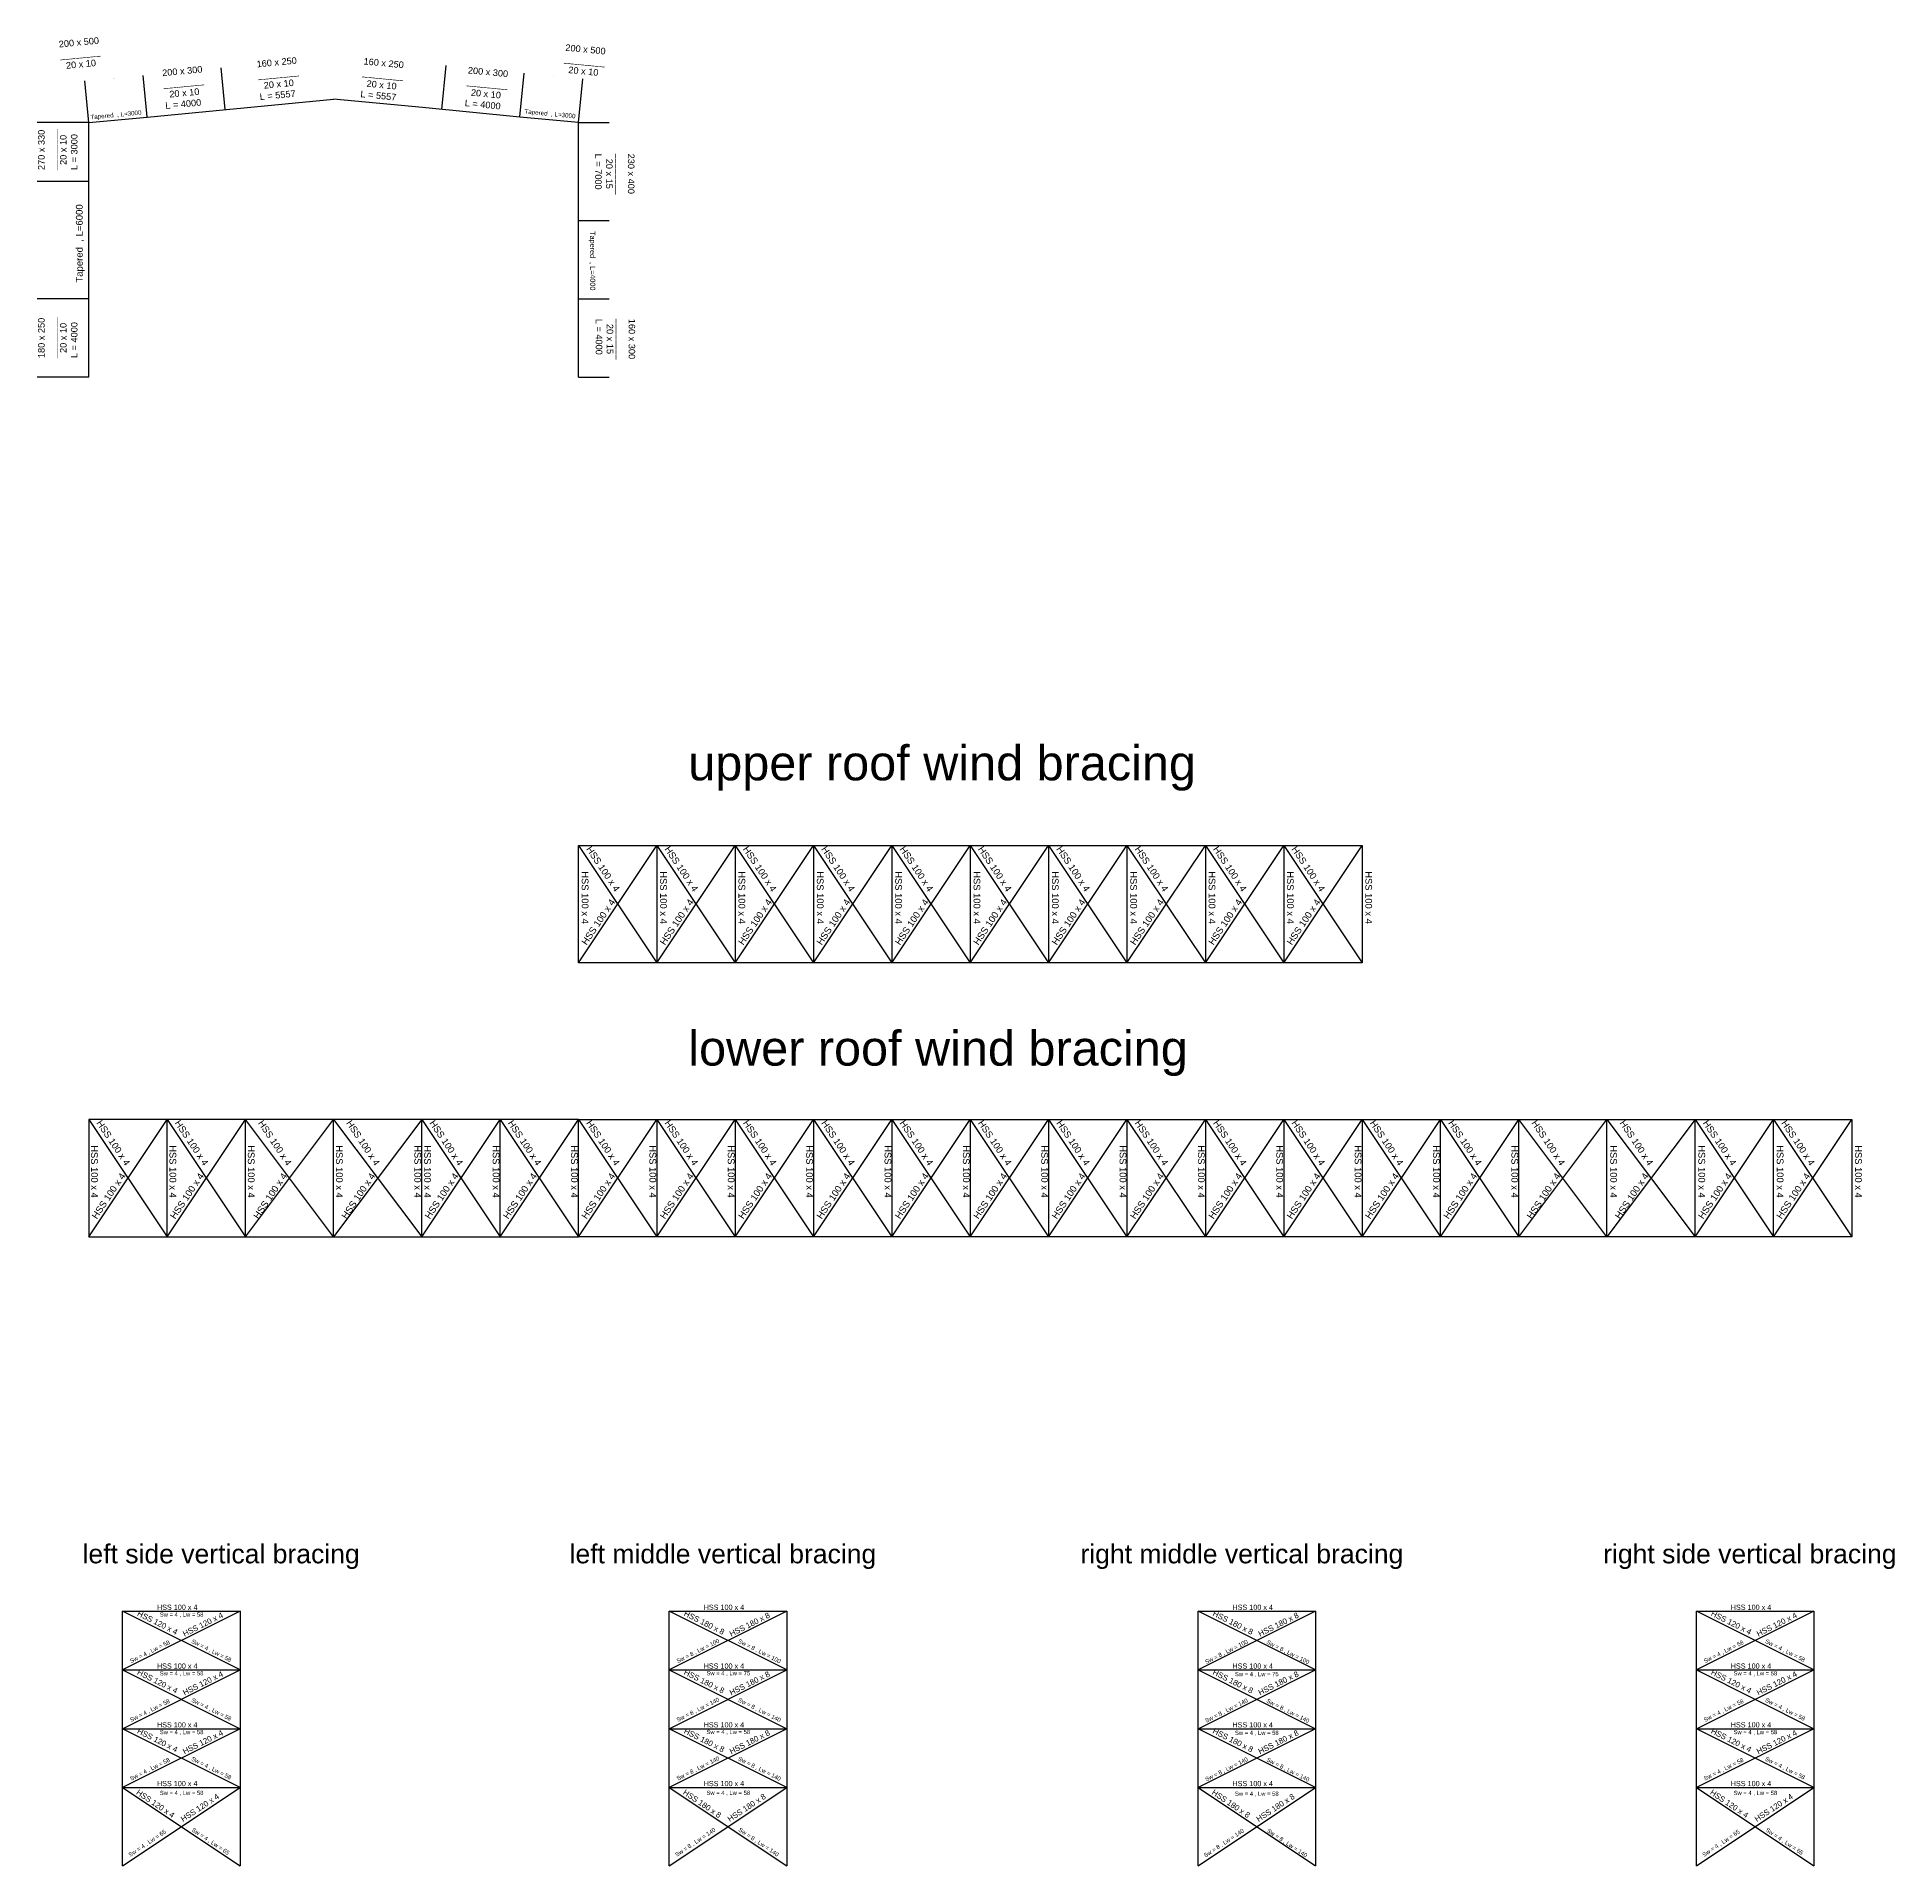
# Model space of a CAD drawing. Header units: inches. Extents: x -15 to 2803056, y 0 to 866270.
# Drawn here: x 539545 to 634372, y 111874 to 205221 of the extents above; entities that cross this region are included whole.
import ezdxf

# ---------------------------------------------------------------- set-up
doc = ezdxf.new("R2010")
doc.units = ezdxf.units.IN
doc.header["$LTSCALE"] = 100
doc.header["$MEASUREMENT"] = 0
for name, color, linetype in [('initial layout', 7, 'Continuous'), ('sections', 3, 'Continuous'), ('text', 3, 'Continuous')]:
    doc.layers.add(name, color=color, linetype=linetype)
doc.styles.get("Standard").update_dxf_attribs({"font": 'arial.ttf'})
doc.dimstyles.new('section', dxfattribs={"dimtxt": 1e-05, "dimasz": 15, "dimexe": 0.0625, "dimexo": 0.0625, "dimgap": 10, "dimtad": 0, "dimtoh": 1, "dimzin": 0, "dimdsep": 46, "dimtxsty": 'Standard', "dimblk": 'OBLIQUE', "dimcen": 0.09, "dimsd1": 1, "dimsd2": 1, "dimclrd": 256, "dimclre": 256, "dimclrt": 256, "dimadec": 0, "dimazin": 0, "dimtfac": 1, "dimtofl": 0, "dimtmove": 0, "dimatfit": 3, "dimfxl": 1, "dimtfillclr": 256, "dimtolj": 1, "dimtzin": 0, "dimlwe": -1, "dimarcsym": 0})

# ---------------------------------------------------------------- blocks, each defined once
blk = doc.blocks.new('*D54')
at = {"layer": 'Defpoints', "color": 0}
for p in [(539552, 191858), (542177, 191858), (542177, 187858)]:
    blk.add_point(p, dxfattribs=at)
at = {"layer": 'sections', "transparency": 16777216}
for p, q in [((542177, 191858), (539552, 191858)), ((542177, 187858), (539552, 187858))]:
    blk.add_line(p, q, dxfattribs=at)
at = {"layer": 'sections', "transparency": 16777216, "insert": (539552, 189858), "char_height": 0.00001, "attachment_point": 5, "rotation": 90}
blk.add_mtext('\\A1;4000.00', dxfattribs=at)
blk = doc.blocks.new('_Oblique')
at = {"color": 0, "linetype": 'ByBlock', "lineweight": -2}
blk.add_line((-0.5, -0.5), (0.5, 0.5), dxfattribs=at)
blk = doc.blocks.new('*D55')
at = {"layer": 'Defpoints', "color": 0}
for p in [(544959, 203270), (545163, 201144), (542177, 200858)]:
    blk.add_point(p, dxfattribs=at)
at = {"layer": 'sections', "transparency": 16777216}
for p, q in [((542177, 200858), (541973, 202983)), ((545163, 201145), (544959, 203270))]:
    blk.add_line(p, q, dxfattribs=at)
at = {"layer": 'sections', "transparency": 16777216, "insert": (543466, 203126), "char_height": 10, "attachment_point": 5, "rotation": 5.48359}
blk.add_mtext('\\A1;3000.00', dxfattribs=at)
blk = doc.blocks.new('*D56')
at = {"layer": 'Defpoints', "color": 0}
for p in [(542177, 200858), (539552, 197858), (542177, 197858)]:
    blk.add_point(p, dxfattribs=at)
at = {"layer": 'sections', "transparency": 16777216}
for p, q in [((542177, 200858), (539552, 200858)), ((542177, 197858), (539552, 197858))]:
    blk.add_line(p, q, dxfattribs=at)
at = {"layer": 'sections', "transparency": 16777216, "insert": (539552, 199358), "char_height": 10, "attachment_point": 5, "rotation": 90}
blk.add_mtext('\\A1;3000.00', dxfattribs=at)
blk = doc.blocks.new('*D57')
at = {"layer": 'Defpoints', "color": 0}
for p in [(548941, 203652), (545163, 201144), (549145, 201527)]:
    blk.add_point(p, dxfattribs=at)
at = {"layer": 'sections', "transparency": 16777216}
for p, q in [((545163, 201145), (544959, 203270)), ((549145, 201527), (548941, 203652))]:
    blk.add_line(p, q, dxfattribs=at)
at = {"layer": 'sections', "transparency": 16777216, "insert": (546950, 203461), "char_height": 10, "attachment_point": 5, "rotation": 5.48359}
blk.add_mtext('\\A1;4000.00', dxfattribs=at)
blk = doc.blocks.new('*D58')
at = {"layer": 'Defpoints', "color": 0}
for p in [(564406, 203384), (564191, 201144), (567177, 200858)]:
    blk.add_point(p, dxfattribs=at)
at = {"layer": 'sections', "transparency": 16777216}
for p, q in [((564191, 201145), (564406, 203384)), ((567177, 200858), (567392, 203097))]:
    blk.add_line(p, q, dxfattribs=at)
at = {"layer": 'sections', "transparency": 16777216, "insert": (565899, 203240), "char_height": 10, "attachment_point": 5, "rotation": 354.51641}
blk.add_mtext('\\A1;3000.00', dxfattribs=at)
blk = doc.blocks.new('*D59')
at = {"layer": 'Defpoints', "color": 0}
for p in [(560424, 203766), (560209, 201527), (564191, 201144)]:
    blk.add_point(p, dxfattribs=at)
at = {"layer": 'sections', "transparency": 16777216}
for p, q in [((560209, 201527), (560424, 203766)), ((564191, 201145), (564406, 203384))]:
    blk.add_line(p, q, dxfattribs=at)
at = {"layer": 'sections', "transparency": 16777216, "insert": (562415, 203575), "char_height": 10, "attachment_point": 5, "rotation": 354.51641}
blk.add_mtext('\\A1;4000.00', dxfattribs=at)
blk = doc.blocks.new('*D60')
at = {"layer": 'Defpoints', "color": 0}
for p in [(567177, 191858), (568752, 191858), (567177, 187858)]:
    blk.add_point(p, dxfattribs=at)
at = {"layer": 'sections', "transparency": 16777216}
for p, q in [((567177, 191858), (568752, 191858)), ((567177, 187858), (568752, 187858))]:
    blk.add_line(p, q, dxfattribs=at)
at = {"layer": 'sections', "transparency": 16777216, "insert": (568752, 189858), "char_height": 10, "attachment_point": 5, "rotation": 90}
blk.add_mtext('\\A1;4000.00', dxfattribs=at)
blk = doc.blocks.new('*D61')
at = {"layer": 'Defpoints', "color": 0}
for p in [(567177, 195858), (568752, 195858), (567177, 191858)]:
    blk.add_point(p, dxfattribs=at)
at = {"layer": 'sections', "transparency": 16777216}
for p, q in [((567177, 195858), (568752, 195858)), ((567177, 191858), (568752, 191858))]:
    blk.add_line(p, q, dxfattribs=at)
at = {"layer": 'sections', "transparency": 16777216, "insert": (568752, 193858), "char_height": 10, "attachment_point": 5, "rotation": 90}
blk.add_mtext('\\A1;4000.00', dxfattribs=at)
blk = doc.blocks.new('*D62')
at = {"layer": 'Defpoints', "color": 0}
for p in [(567177, 195858), (568752, 195858), (568752, 195858)]:
    blk.add_point(p, dxfattribs=at)
at = {"layer": 'sections', "transparency": 16777216}
for p in [(567177, 195858), (568752, 195858)]:
    blk.add_line(p, (568752, 195858), dxfattribs=at)
at = {"layer": 'sections', "transparency": 16777216, "insert": (568684, 195858), "char_height": 10, "attachment_point": 5}
blk.add_mtext('\\A1;0.00', dxfattribs=at)
blk = doc.blocks.new('*D63')
at = {"layer": 'Defpoints', "color": 0}
for p in [(567177, 200858), (568752, 200858), (568752, 195858)]:
    blk.add_point(p, dxfattribs=at)
at = {"layer": 'sections', "transparency": 16777216}
for p, q in [((567177, 200858), (568752, 200858)), ((568752, 195858), (568752, 195858))]:
    blk.add_line(p, q, dxfattribs=at)
at = {"layer": 'sections', "transparency": 16777216, "insert": (568752, 198358), "char_height": 10, "attachment_point": 5, "rotation": 90}
blk.add_mtext('\\A1;5000.00', dxfattribs=at)
blk = doc.blocks.new('*U64')
at = {"layer": 'sections'}
for height, rotation, p in [(339.19, 303.69007, (-755, 2372)), (342.06, 56.30993, (-719, -2560))]:
    blk.add_text('HSS 100 x 4', height=height, rotation=rotation, dxfattribs=at).set_placement(p)
blk = doc.blocks.new('*U65')
at = {"layer": 'sections', "color": 0, "linetype": 'ByBlock', "lineweight": -2, "transparency": 16777216}
for p in [(0, 0), (4000, 0), (8000, 0), (12000, 0), (16000, 0), (20000, 0), (24000, 0), (28000, 0), (32000, 0), (36000, 0)]:
    blk.add_blockref('*U64', p, dxfattribs=at)

msp = doc.modelspace()

# ---------------------------------------------------------------- linework, layer by layer
at = {"layer": 'initial layout'}
for p, q in [((548149.541, 201431.127), (554676.999, 202057.763)), ((559213.61, 201622.248), (554676.999, 202057.763)), ((542176.999, 200857.763), (545163.27, 201144.445)), ((545163.27, 201144.445), (548149.541, 201431.127)), ((564190.728, 201144.445), (559213.61, 201622.248)), ((567176.999, 200857.763), (564190.728, 201144.445)), ((542176.999, 194857.763), (542176.999, 200857.763)), ((567176.999, 197857.763), (567176.999, 200857.763)), ((567176.999, 194857.763), (567176.999, 197857.763)), ((542176.999, 191857.763), (542176.999, 194857.763)), ((567176.999, 190857.763), (567176.999, 194857.763)), ((542176.999, 187857.763), (542176.999, 191857.763)), ((567176.999, 187857.763), (567176.999, 190857.763)), ((567176.999, 163962.927), (607176.999, 163962.927)), ((567176.999, 157962.927), (567176.999, 163962.927)), ((567176.999, 163962.927), (571176.999, 157962.927)), ((567176.999, 157962.927), (571176.999, 163962.927)), ((571176.999, 163962.927), (571176.999, 157962.927)), ((571176.999, 163962.927), (575176.999, 157962.927)), ((571176.999, 157962.927), (575176.999, 163962.927)), ((575176.999, 163962.927), (575176.999, 157962.927)), ((575176.999, 163962.927), (579176.999, 157962.927)), ((575176.999, 157962.927), (579176.999, 163962.927)), ((579176.999, 163962.927), (579176.999, 157962.927)), ((579176.999, 163962.927), (583176.999, 157962.927)), ((579176.999, 157962.927), (583176.999, 163962.927)), ((583176.999, 163962.927), (583176.999, 157962.927)), ((583176.999, 163962.927), (587176.999, 157962.927)), ((583176.999, 157962.927), (587176.999, 163962.927)), ((587176.999, 163962.927), (587176.999, 157962.927)), ((587176.999, 163962.927), (591176.999, 157962.927)), ((587176.999, 157962.927), (591176.999, 163962.927)), ((591176.999, 163962.927), (591176.999, 157962.927)), ((591176.999, 163962.927), (595176.999, 157962.927)), ((591176.999, 157962.927), (595176.999, 163962.927)), ((595176.999, 163962.927), (595176.999, 157962.927)), ((595176.999, 163962.927), (599176.999, 157962.927)), ((595176.999, 157962.927), (599176.999, 163962.927)), ((599176.999, 163962.927), (599176.999, 157962.927)), ((599176.999, 163962.927), (603176.999, 157962.927)), ((599176.999, 157962.927), (603176.999, 163962.927)), ((603176.999, 163962.927), (603176.999, 157962.927)), ((603176.999, 163962.927), (607176.999, 157962.927)), ((603176.999, 157962.927), (607176.999, 163962.927)), ((607176.999, 163962.927), (607176.999, 157962.927)), ((607176.999, 157962.927), (567176.999, 157962.927)), ((567176.999, 149979.963), (542176.999, 149979.963)), ((542176.999, 149979.963), (542176.999, 143979.963)), ((542176.999, 149979.963), (546176.999, 143979.963)), ((542176.999, 143979.963), (546176.999, 149979.963)), ((546176.999, 143979.963), (546176.999, 149979.963)), ((546176.999, 149979.963), (550176.999, 143979.963)), ((546176.999, 143979.963), (550176.999, 149979.963)), ((550176.999, 143979.963), (550176.999, 149979.963)), ((550176.999, 143979.963), (554676.999, 149979.963)), ((554676.999, 143979.963), (550176.999, 149979.963)), ((554676.999, 143979.963), (554676.999, 149979.963)), ((554676.999, 149979.963), (559176.999, 143979.963)), ((559176.999, 149979.963), (554676.999, 143979.963)), ((559176.999, 143979.963), (559176.999, 149979.963)), ((559176.999, 149979.963), (563176.999, 143979.963)), ((559176.999, 143979.963), (563176.999, 149979.963)), ((563176.999, 143979.963), (563176.999, 149979.963)), ((563176.999, 149979.963), (567176.999, 143979.963)), ((563176.999, 143979.963), (567176.999, 149979.963)), ((567176.999, 149979.963), (607176.999, 149979.963)), ((567176.999, 143979.963), (567176.999, 149979.963)), ((567176.999, 149979.963), (571176.999, 143979.963)), ((567176.999, 143979.963), (571176.999, 149979.963)), ((571176.999, 149979.963), (571176.999, 143979.963)), ((571176.999, 149979.963), (575176.999, 143979.963)), ((571176.999, 143979.963), (575176.999, 149979.963)), ((575176.999, 149979.963), (575176.999, 143979.963)), ((575176.999, 149979.963), (579176.999, 143979.963)), ((575176.999, 143979.963), (579176.999, 149979.963)), ((579176.999, 149979.963), (579176.999, 143979.963)), ((579176.999, 149979.963), (583176.999, 143979.963)), ((579176.999, 143979.963), (583176.999, 149979.963)), ((583176.999, 149979.963), (583176.999, 143979.963)), ((583176.999, 149979.963), (587176.999, 143979.963)), ((583176.999, 143979.963), (587176.999, 149979.963)), ((587176.999, 149979.963), (587176.999, 143979.963)), ((587176.999, 149979.963), (591176.999, 143979.963)), ((587176.999, 143979.963), (591176.999, 149979.963)), ((591176.999, 149979.963), (591176.999, 143979.963)), ((591176.999, 149979.963), (595176.999, 143979.963)), ((591176.999, 143979.963), (595176.999, 149979.963)), ((595176.999, 149979.963), (595176.999, 143979.963)), ((595176.999, 149979.963), (599176.999, 143979.963)), ((595176.999, 143979.963), (599176.999, 149979.963)), ((599176.999, 149979.963), (599176.999, 143979.963)), ((599176.999, 149979.963), (603176.999, 143979.963)), ((599176.999, 143979.963), (603176.999, 149979.963)), ((603176.999, 149979.963), (603176.999, 143979.963)), ((603176.999, 149979.963), (607176.999, 143979.963)), ((603176.999, 143979.963), (607176.999, 149979.963)), ((607176.999, 149979.963), (607176.999, 143979.963)), ((607176.999, 149979.963), (632176.999, 149979.963)), ((607176.999, 149979.963), (611176.999, 143979.963)), ((607176.999, 143979.963), (611176.999, 149979.963)), ((611176.999, 143979.963), (611176.999, 149979.963)), ((611176.999, 149979.963), (615176.999, 143979.963)), ((611176.999, 143979.963), (615176.999, 149979.963)), ((615176.999, 143979.963), (615176.999, 149979.963)), ((615176.999, 143979.963), (619676.999, 149979.963)), ((619676.999, 143979.963), (615176.999, 149979.963)), ((619676.999, 143979.963), (619676.999, 149979.963)), ((619676.999, 149979.963), (624176.999, 143979.963)), ((624176.999, 149979.963), (619676.999, 143979.963)), ((624176.999, 143979.963), (624176.999, 149979.963)), ((624176.999, 149979.963), (628176.999, 143979.963)), ((624176.999, 143979.963), (628176.999, 149979.963)), ((628176.999, 143979.963), (628176.999, 149979.963)), ((628176.999, 149979.963), (632176.999, 143979.963)), ((628176.999, 143979.963), (632176.999, 149979.963)), ((632176.999, 149979.963), (632176.999, 143979.963)), ((542176.999, 143979.963), (567176.999, 143979.963)), ((607176.999, 143979.963), (567176.999, 143979.963)), ((632176.999, 143979.963), (607176.999, 143979.963)), ((543904.187, 111873.911), (543904.187, 124873.911)), ((543904.187, 124873.911), (549904.187, 124873.911)), ((549904.187, 121873.911), (543904.187, 124873.911)), ((549904.187, 124873.911), (543904.187, 121873.911)), ((549904.187, 124873.911), (549904.187, 111873.911)), ((571811.288, 111873.911), (571811.288, 124873.911)), ((571811.288, 124873.911), (577811.288, 124873.911)), ((577811.288, 121873.911), (571811.288, 124873.911)), ((577811.288, 124873.911), (571811.288, 121873.911)), ((577811.288, 124873.911), (577811.288, 111873.911)), ((598803.509, 111873.911), (598803.509, 124873.911)), ((598803.509, 124873.911), (604803.509, 124873.911)), ((604803.509, 121873.911), (598803.509, 124873.911)), ((604803.509, 124873.911), (598803.509, 121873.911)), ((604803.509, 124873.911), (604803.509, 111873.911)), ((624239.622, 111873.911), (624239.622, 124873.911)), ((624239.622, 124873.911), (630239.622, 124873.911)), ((630239.622, 121873.911), (624239.622, 124873.911)), ((630239.622, 124873.911), (624239.622, 121873.911)), ((630239.622, 124873.911), (630239.622, 111873.911)), ((543904.187, 121873.911), (549904.187, 121873.911)), ((543904.187, 118873.911), (549904.187, 121873.911)), ((543904.187, 121873.911), (549904.187, 118873.911)), ((571811.288, 121873.911), (577811.288, 121873.911)), ((571811.288, 118873.911), (577811.288, 121873.911)), ((571811.288, 121873.911), (577811.288, 118873.911)), ((598803.509, 121873.911), (604803.509, 121873.911)), ((598803.509, 118873.911), (604803.509, 121873.911)), ((598803.509, 121873.911), (604803.509, 118873.911)), ((624239.622, 121873.911), (630239.622, 121873.911)), ((624239.622, 118873.911), (630239.622, 121873.911)), ((624239.622, 121873.911), (630239.622, 118873.911)), ((543904.187, 118873.911), (549904.187, 118873.911)), ((549904.187, 115873.911), (543904.187, 118873.911)), ((549904.187, 118873.911), (543904.187, 115873.911)), ((571811.288, 118873.911), (577811.288, 118873.911)), ((577811.288, 115873.911), (571811.288, 118873.911)), ((577811.288, 118873.911), (571811.288, 115873.911)), ((598803.509, 118873.911), (604803.509, 118873.911)), ((604803.509, 115873.911), (598803.509, 118873.911)), ((604803.509, 118873.911), (598803.509, 115873.911)), ((624239.622, 118873.911), (630239.622, 118873.911)), ((630239.622, 115873.911), (624239.622, 118873.911)), ((630239.622, 118873.911), (624239.622, 115873.911)), ((543904.187, 115873.911), (549904.187, 115873.911)), ((543904.187, 111873.911), (549904.187, 115873.911)), ((543904.187, 115873.911), (549904.187, 111873.911)), ((571811.288, 115873.911), (577811.288, 115873.911)), ((571811.288, 111873.911), (577811.288, 115873.911)), ((571811.288, 115873.911), (577811.288, 111873.911)), ((598803.509, 115873.911), (604803.509, 115873.911)), ((598803.509, 111873.911), (604803.509, 115873.911)), ((598803.509, 115873.911), (604803.509, 111873.911)), ((624239.622, 115873.911), (630239.622, 115873.911)), ((624239.622, 111873.911), (630239.622, 115873.911)), ((624239.622, 115873.911), (630239.622, 111873.911))]:
    msp.add_line(p, q, dxfattribs=at)

# ---------------------------------------------------------------- block references
at = {"layer": 'sections'}
msp.add_blockref('*U65', (568308.179, 161402.958), dxfattribs=at)

# ---------------------------------------------------------------- texts
for s, height, rotation, p in [('Tapered  , L=3000', 228.35228, 5.48359044, (542275.231, 201018.967)), ('Tapered  , L=3000', 228.35228, 354.51640955, (564411.516, 201322.985)), ('Tapered  , L=6000', 349.04202, 90, (541871.084, 192690.177)), ('Tapered  , L=4000', 264.38775, 270, (567771.778, 195318.178)), ('HSS 100 x 4', 342.05809, 270, (567345.734, 162642.787)), ('HSS 100 x 4', 342.05809, 270, (571345.734, 162642.787)), ('HSS 100 x 4', 342.05809, 270, (575345.734, 162642.787)), ('HSS 100 x 4', 342.05809, 270, (579345.734, 162642.787)), ('HSS 100 x 4', 342.05809, 270, (583345.734, 162642.787)), ('HSS 100 x 4', 342.05809, 270, (587345.734, 162642.787)), ('HSS 100 x 4', 342.05809, 270, (591345.734, 162642.787)), ('HSS 100 x 4', 342.05809, 270, (595345.734, 162642.787)), ('HSS 100 x 4', 342.05809, 270, (599345.734, 162642.787)), ('HSS 100 x 4', 342.05809, 270, (603345.734, 162642.787)), ('HSS 100 x 4', 342.05809, 270, (607345.734, 162642.787)), ('HSS 100 x 4', 339.18552, 303.69006753, (542553.589, 149791.857)), ('HSS 100 x 4', 339.18552, 303.69006753, (546553.589, 149791.857)), ('HSS 100 x 4', 339.18552, 303.69006753, (550803.589, 149791.857)), ('HSS 100 x 4', 339.18552, 303.69006753, (555303.589, 149791.857)), ('HSS 100 x 4', 339.18552, 303.69006753, (559553.589, 149791.857)), ('HSS 100 x 4', 339.18552, 303.69006753, (563553.589, 149791.857)), ('HSS 100 x 4', 339.18552, 303.69006753, (567553.589, 149791.857)), ('HSS 100 x 4', 339.18552, 303.69006753, (571553.589, 149791.857)), ('HSS 100 x 4', 339.18552, 303.69006753, (575553.589, 149791.857)), ('HSS 100 x 4', 339.18552, 303.69006753, (579553.589, 149791.857)), ('HSS 100 x 4', 339.18552, 303.69006753, (583553.589, 149791.857)), ('HSS 100 x 4', 339.18552, 303.69006753, (587553.589, 149791.857)), ('HSS 100 x 4', 339.18552, 303.69006753, (591553.589, 149791.857)), ('HSS 100 x 4', 339.18552, 303.69006753, (595553.589, 149791.857)), ('HSS 100 x 4', 339.18552, 303.69006753, (599553.589, 149791.857)), ('HSS 100 x 4', 339.18552, 303.69006753, (603553.589, 149791.857)), ('HSS 100 x 4', 339.18552, 303.69006753, (607553.589, 149791.857)), ('HSS 100 x 4', 339.18552, 303.69006753, (611553.589, 149791.857)), ('HSS 100 x 4', 339.18552, 303.69006753, (615803.589, 149791.857)), ('HSS 100 x 4', 339.18552, 303.69006753, (620303.589, 149791.857)), ('HSS 100 x 4', 339.18552, 303.69006753, (624553.589, 149791.857)), ('HSS 100 x 4', 339.18552, 303.69006753, (628553.589, 149791.857)), ('HSS 100 x 4', 342.05809, 270, (542300.794, 148659.823)), ('HSS 100 x 4', 342.05809, 270, (546300.794, 148659.823)), ('HSS 100 x 4', 342.05809, 270, (550300.794, 148659.823)), ('HSS 100 x 4', 342.05809, 270, (554800.794, 148659.823)), ('HSS 100 x 4', 342.05809, 270, (558800.794, 148659.823)), ('HSS 100 x 4', 342.05809, 270, (559300.794, 148659.823)), ('HSS 100 x 4', 342.05809, 270, (562800.794, 148659.823)), ('HSS 100 x 4', 342.05809, 270, (566800.794, 148659.823)), ('HSS 100 x 4', 342.05809, 270, (570800.794, 148659.823)), ('HSS 100 x 4', 342.05809, 270, (574800.794, 148659.823)), ('HSS 100 x 4', 342.05809, 270, (578800.794, 148659.823)), ('HSS 100 x 4', 342.05809, 270, (582800.794, 148659.823)), ('HSS 100 x 4', 342.05809, 270, (586800.794, 148659.823)), ('HSS 100 x 4', 342.05809, 270, (590800.794, 148659.823)), ('HSS 100 x 4', 342.05809, 270, (594800.794, 148659.823)), ('HSS 100 x 4', 342.05809, 270, (598800.794, 148659.823)), ('HSS 100 x 4', 342.05809, 270, (602800.794, 148659.823)), ('HSS 100 x 4', 342.05809, 270, (606800.794, 148659.823)), ('HSS 100 x 4', 342.05809, 270, (610800.794, 148659.823)), ('HSS 100 x 4', 342.05809, 270, (614800.794, 148659.823)), ('HSS 100 x 4', 342.05809, 270, (619845.734, 148659.823)), ('HSS 100 x 4', 342.05809, 270, (624345.734, 148659.823)), ('HSS 100 x 4', 342.05809, 270, (628345.734, 148659.823)), ('HSS 100 x 4', 342.05809, 270, (632345.734, 148659.823)), ('HSS 100 x 4', 342.05809, 56.30993248, (542589.547, 144860.011)), ('HSS 100 x 4', 342.05809, 56.30993248, (546589.547, 144860.011)), ('HSS 100 x 4', 342.05809, 56.30993248, (550839.547, 144860.011)), ('HSS 100 x 4', 342.05809, 56.30993248, (555339.547, 144860.011)), ('HSS 100 x 4', 342.05809, 56.30993248, (559589.547, 144860.011)), ('HSS 100 x 4', 342.05809, 56.30993248, (563589.547, 144860.011)), ('HSS 100 x 4', 342.05809, 56.30993248, (567589.547, 144860.011)), ('HSS 100 x 4', 342.05809, 56.30993248, (571589.547, 144860.011)), ('HSS 100 x 4', 342.05809, 56.30993248, (575589.547, 144860.011)), ('HSS 100 x 4', 342.05809, 56.30993248, (579589.547, 144860.011)), ('HSS 100 x 4', 342.05809, 56.30993248, (583589.547, 144860.011)), ('HSS 100 x 4', 342.05809, 56.30993248, (587589.547, 144860.011)), ('HSS 100 x 4', 342.05809, 56.30993248, (591589.547, 144860.011)), ('HSS 100 x 4', 342.05809, 56.30993248, (595589.547, 144860.011)), ('HSS 100 x 4', 342.05809, 56.30993248, (599589.547, 144860.011)), ('HSS 100 x 4', 342.05809, 56.30993248, (603589.547, 144860.011)), ('HSS 100 x 4', 342.05809, 56.30993248, (607589.547, 144860.011)), ('HSS 100 x 4', 342.05809, 56.30993248, (611589.547, 144860.011)), ('HSS 100 x 4', 342.05809, 56.30993248, (615839.547, 144860.011)), ('HSS 100 x 4', 342.05809, 56.30993248, (620339.547, 144860.011)), ('HSS 100 x 4', 342.05809, 56.30993248, (624589.547, 144860.011)), ('HSS 100 x 4', 342.05809, 56.30993248, (628589.547, 144860.011)), ('HSS 100 x 4', 264.1553, 0, (545658.454, 124941.244)), ('HSS 100 x 4', 264.1553, 0, (573565.556, 124941.244)), ('HSS 100 x 4', 264.1553, 0, (600557.776, 124941.244)), ('HSS 100 x 4', 264.1553, 0, (625993.89, 124941.244)), ('HSS 120 x 4', 286.23342, 333.43494883, (544620.889, 124662.624)), ('Sw = 4 , Lw = 58', 214.28617, 0, (545805.043, 124595.441)), ('HSS 120 x 4', 286.23342, 26.56505118, (547068.025, 123565.685)), ('HSS 180 x 8', 286.23342, 333.43494883, (572527.991, 124662.624)), ('HSS 180 x 8', 286.23342, 26.56505118, (574975.127, 123565.685)), ('HSS 180 x 8', 286.23342, 333.43494883, (599520.211, 124662.624)), ('HSS 180 x 8', 286.23342, 26.56505118, (601967.347, 123565.685)), ('HSS 120 x 4', 286.23342, 333.43494883, (624956.325, 124662.624)), ('HSS 120 x 4', 286.23342, 26.56505118, (627403.461, 123565.685)), ('Sw = 4 , Lw = 58', 214.28617, 26.56505118, (544345.669, 122213.341)), ('Sw = 4 , Lw = 58', 214.28617, 333.43494883, (547393.784, 123266.184)), ('Sw = 8 , Lw = 100', 214.28617, 26.56505118, (572250.228, 122218.825)), ('Sw = 8 , Lw = 100', 214.28617, 333.43494883, (575298.342, 123271.669)), ('Sw = 8 , Lw = 100', 214.28617, 26.56505118, (599228.388, 122172.979)), ('Sw = 8 , Lw = 100', 214.28617, 333.43494883, (602276.503, 123225.822)), ('Sw = 4 , Lw = 58', 214.28617, 26.56505118, (624681.105, 122213.341)), ('Sw = 4 , Lw = 58', 214.28617, 333.43494883, (627729.219, 123266.184)), ('HSS 120 x 4', 286.23342, 333.43494883, (544620.889, 121662.624)), ('HSS 100 x 4', 264.1553, 0, (545658.454, 121941.244)), ('Sw = 4 , Lw = 58', 214.28617, 0, (545805.043, 121595.441)), ('HSS 120 x 4', 286.23342, 26.56505118, (547068.025, 120565.685)), ('HSS 180 x 8', 286.23342, 333.43494883, (572527.991, 121662.624)), ('HSS 100 x 4', 264.1553, 0, (573565.556, 121941.244)), ('Sw = 4 , Lw = 75', 214.28617, 0, (573709.602, 121600.926)), ('HSS 180 x 8', 286.23342, 26.56505118, (574975.127, 120565.685)), ('HSS 180 x 8', 286.23342, 333.43494883, (599520.211, 121662.624)), ('HSS 100 x 4', 264.1553, 0, (600557.776, 121941.244)), ('Sw = 4 , Lw = 75', 214.28617, 0, (600687.762, 121555.079)), ('HSS 180 x 8', 286.23342, 26.56505118, (601967.347, 120565.685)), ('HSS 120 x 4', 286.23342, 333.43494883, (624956.325, 121662.624)), ('HSS 100 x 4', 264.1553, 0, (625993.89, 121941.244)), ('Sw = 4 , Lw = 58', 214.28617, 0, (626140.478, 121595.441)), ('HSS 120 x 4', 286.23342, 26.56505118, (627403.461, 120565.685)), ('Sw = 4 , Lw = 58', 214.28617, 333.43494883, (547393.784, 120266.184)), ('Sw = 8 , Lw = 140', 214.28617, 26.56505118, (572250.228, 119218.825)), ('Sw = 8 , Lw = 140', 214.28617, 333.43494883, (575298.342, 120271.669)), ('Sw = 4 , Lw = 58', 214.28617, 333.43494883, (627729.219, 120266.184)), ('Sw = 4 , Lw = 58', 214.28617, 26.56505118, (544345.669, 119213.341)), ('Sw = 8 , Lw = 140', 214.28617, 26.56505118, (599228.388, 119172.979)), ('Sw = 8 , Lw = 140', 214.28617, 333.43494883, (602276.503, 120225.822)), ('Sw = 4 , Lw = 58', 214.28617, 26.56505118, (624681.105, 119213.341)), ('HSS 120 x 4', 286.23342, 333.43494883, (544620.889, 118662.624)), ('HSS 100 x 4', 264.1553, 0, (545658.454, 118941.244)), ('Sw = 4 , Lw = 58', 214.28617, 0, (545805.043, 118595.441)), ('HSS 120 x 4', 286.23342, 26.56505118, (547068.025, 117565.685)), ('HSS 180 x 8', 286.23342, 333.43494883, (572527.991, 118662.624)), ('HSS 100 x 4', 264.1553, 0, (573565.556, 118941.244)), ('Sw = 4 , Lw = 58', 214.28617, 0, (573709.602, 118600.926)), ('HSS 180 x 8', 286.23342, 26.56505118, (574975.127, 117565.685)), ('HSS 180 x 8', 286.23342, 333.43494883, (599520.211, 118662.624)), ('HSS 100 x 4', 264.1553, 0, (600557.776, 118941.244)), ('Sw = 4 , Lw = 58', 214.28617, 0, (600687.762, 118555.079)), ('HSS 180 x 8', 286.23342, 26.56505118, (601967.347, 117565.685)), ('HSS 120 x 4', 286.23342, 333.43494883, (624956.325, 118662.624)), ('HSS 100 x 4', 264.1553, 0, (625993.89, 118941.244)), ('Sw = 4 , Lw = 58', 214.28617, 0, (626140.478, 118595.441)), ('HSS 120 x 4', 286.23342, 26.56505118, (627403.461, 117565.685)), ('Sw = 4 , Lw = 58', 214.28617, 26.56505118, (544345.669, 116213.341)), ('Sw = 4 , Lw = 58', 214.28617, 333.43494883, (547393.784, 117266.184)), ('Sw = 8 , Lw = 140', 214.28617, 26.56505118, (572250.228, 116218.825)), ('Sw = 8 , Lw = 140', 214.28617, 333.43494883, (575298.342, 117271.669)), ('Sw = 8 , Lw = 140', 214.28617, 26.56505118, (599228.388, 116172.979)), ('Sw = 8 , Lw = 140', 214.28617, 333.43494883, (602276.503, 117225.822)), ('Sw = 4 , Lw = 58', 214.28617, 26.56505118, (624681.105, 116213.341)), ('Sw = 4 , Lw = 58', 214.28617, 333.43494883, (627729.219, 117266.184)), ('HSS 120 x 4', 286.23342, 326.00233198, (544574.215, 115555.395)), ('HSS 100 x 4', 264.1553, 0, (545658.454, 115941.244)), ('Sw = 4 , Lw = 58', 214.28617, 0, (545805.043, 115489.124)), ('HSS 180 x 8', 286.23342, 326.00233198, (572481.317, 115555.395)), ('HSS 100 x 4', 264.1553, 0, (573565.556, 115941.244)), ('Sw = 4 , Lw = 58', 214.28617, 0, (573709.602, 115494.609)), ('HSS 180 x 8', 286.23342, 326.00233198, (599473.537, 115555.395)), ('HSS 100 x 4', 264.1553, 0, (600557.776, 115941.244)), ('HSS 120 x 4', 286.23342, 326.00233198, (624909.651, 115555.395)), ('HSS 100 x 4', 264.1553, 0, (625993.89, 115941.244)), ('Sw = 4 , Lw = 58', 214.28617, 0, (626140.478, 115489.124)), ('HSS 120 x 4', 286.23342, 33.38246703, (546995.015, 114106.258)), ('HSS 180 x 8', 286.23342, 33.38246703, (574902.117, 114106.258)), ('Sw = 4 , Lw = 58', 214.28617, 0, (600687.762, 115448.762)), ('HSS 180 x 8', 286.23342, 33.38246703, (601894.337, 114106.258)), ('HSS 120 x 4', 286.23342, 33.38246703, (627330.451, 114106.258)), ('Sw = 4 , Lw = 65', 214.28617, 326.30993248, (547415.955, 113655.735)), ('Sw = 8 , Lw = 140', 214.28617, 33.69006753, (572202.605, 112329.58)), ('Sw = 8 , Lw = 140', 214.28617, 326.30993248, (575320.514, 113661.22)), ('Sw = 4 , Lw = 65', 214.28617, 326.30993248, (627751.391, 113655.735)), ('Sw = 4 , Lw = 65', 214.28617, 33.69006753, (544298.046, 112324.095)), ('Sw = 8 , Lw = 140', 214.28617, 33.69006753, (599180.765, 112283.733)), ('Sw = 8 , Lw = 140', 214.28617, 326.30993248, (602298.675, 113615.373)), ('Sw = 4 , Lw = 65', 214.28617, 33.69006753, (624633.482, 112324.095))]:
    msp.add_text(s, height=height, rotation=rotation, dxfattribs=at).set_placement(p)
at = {"layer": 'sections', "char_height": 335.3927, "attachment_point": 1}
for s, insert, rotation in [('200 x 500\\P________\\P  20 x 10', (540635.166, 205025.931), 5.48359044), ('200 x 500\\P________\\P  20 x 10', (566529.233, 204862.267), 354.51640956), ('160 x 250\\P________\\P  20 x 10\\PL = 5557', (550731.057, 204010.413), 5.48359044), ('160 x 250\\P________\\P  20 x 10\\PL = 5557', (556227.92, 204162.907), 354.51640956), ('200 x 300\\P________\\P  20 x 10\\PL = 4000', (545911.754, 203558.938), 5.48359044), ('200 x 300\\P________\\P  20 x 10\\PL = 4000', (561552.641, 203706.248), 354.51640956), ('270 x 330\\P________\\P  20 x 10\\PL = 3000', (539591.084, 198437.329), 90), ('230 x 400\\P________\\P  20 x 15\\PL = 7000', (570035.966, 199274.067), 270), ('180 x 250\\P________\\P  20 x 10\\PL = 4000', (539591.084, 188839.351), 90), ('160 x 300\\P________\\P  20 x 15\\PL = 4000', (570071.127, 190841.675), 270)]:
    msp.add_mtext_dynamic_manual_height_columns(s, width=2043.53838, gutter_width=1676.963, heights=[0], dxfattribs=dict(at, insert=insert, rotation=rotation))
at = {"layer": 'text'}
for s, height, p in [('upper roof wind bracing', 1775.33787, (572781.053, 167284.402)), ('lower roof wind bracing', 1775.33787, (572781.053, 152723.008)), ('left side vertical bracing', 969.34095, (541860.934, 127315.676)), ('left middle vertical bracing', 969.34095, (566724.501, 127315.676)), ('right middle vertical bracing', 969.34095, (592800.924, 127315.676)), ('right side vertical bracing', 969.34095, (619483.776, 127315.676))]:
    msp.add_text(s, height=height, dxfattribs=at).set_placement(p)

# ---------------------------------------------------------------- dimensions: what is measured, and where the dimension line sits
at = {"layer": 'sections'}
for p1, p2, distance, picture, middle in [((542176.999, 200857.763), (545163.27, 201144.445), 2134.94, '*D55', (543466.118, 203126.273)), ((545163.27, 201144.445), (549144.964, 201526.687), 2135.002, '*D57', (546950.095, 203460.798)), ((564190.728, 201144.445), (560209.034, 201526.687), -2249.63, '*D59', (562414.857, 203574.901)), ((567176.999, 200857.763), (564190.728, 201144.445), -2249.567, '*D58', (565898.834, 203240.376))]:
    dim = msp.add_aligned_dim(p1=p1, p2=p2, distance=distance, dimstyle='section', override={"dimtxt": 10}, dxfattribs=at)
    dim.commit()
    dim.dimension.update_dxf_attribs({"geometry": picture, "text_midpoint": middle})
for base, p1, p2, override, picture, middle in [((539551.954, 197857.763), (542176.999, 200857.763), (542176.999, 197857.763), {"dimtxt": 10}, '*D56', (539551.954, 199357.763)), ((568752.054, 200857.763), (568752.117, 195857.763), (567176.999, 200857.763), {"dimtxt": 10, "dimtmove": 1}, '*D63', (568752.054, 198357.763)), ((568752.054287761, 195857.762550746), (567176.99918619, 195857.762550746), (568752.11678776, 195857.762550746), {"dimtxt": 10, "dimtmove": 1}, '*D62', (568696.568868252, 195857.762550746)), ((568752.054, 195857.763), (567176.999, 191857.763), (567176.999, 195857.763), {"dimtxt": 10, "dimtmove": 1}, '*D61', (568752.054, 193857.763)), ((568752.054, 191857.763), (567176.999, 187857.763), (567176.999, 191857.763), {"dimtxt": 10}, '*D60', (568752.054, 189857.763))]:
    dim = msp.add_linear_dim(base=base, p1=p1, p2=p2, angle=90, dimstyle='section', override=override, dxfattribs=at)
    dim.commit()
    dim.dimension.update_dxf_attribs({"geometry": picture, "text_midpoint": middle})
dim = msp.add_linear_dim(base=(539552.016, 191857.763), p1=(542176.999, 187857.763), p2=(542176.999, 191857.763), angle=90, dimstyle='section', dxfattribs=at)
dim.commit()
dim.dimension.update_dxf_attribs({"geometry": '*D54', "text_midpoint": (539552.016, 189857.763)})

doc.saveas('drawing.dxf')
